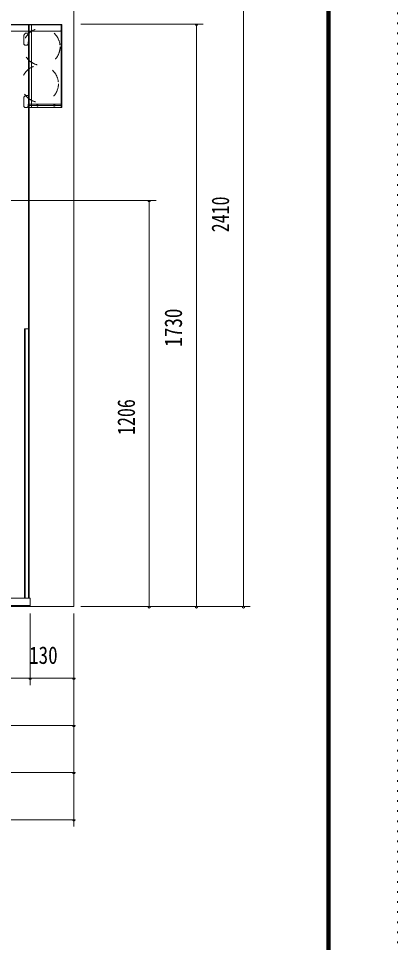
# Model space of a CAD drawing. Units: millimetres, scale not verified. Extents: x -5940 to 5940, y -4200 to 4200.
# Drawn here: x 4813 to 5940, y 57 to 2802 of the extents above; entities that cross this region are included whole.
import ezdxf
from ezdxf.enums import TextEntityAlignment as Align

# ---------------------------------------------------------------- set-up
doc = ezdxf.new("R2010")
doc.units = ezdxf.units.MM
doc.header["$LTSCALE"] = 10
doc.linetypes.add('USER2', pattern=[10, 4, -6])
doc.linetypes.add('USER5', pattern=[3, 0.5, -2.5])
for name, color, linetype, lineweight in [('0-2_2-0BOLD', 3, 'Continuous', 18), ('0-7_F-F', 5, 'Continuous', 18), ('0-8_F-E_J_ADD', 5, 'USER5', 18)]:
    doc.layers.add(name, color=color, linetype=linetype, lineweight=lineweight)
doc.styles.add('ＭＳ ゴシック', font='')
doc.styles.get('ＭＳ ゴシック').set_extended_font_data('MS Gothic')

msp = doc.modelspace()

# ---------------------------------------------------------------- linework, layer by layer
at = {"layer": '0-2_2-0BOLD'}
for p, q in [((5481.79, 1054.88), (5481.79, 3464.88)), ((5361.79, 2784.88), (4997.79, 2784.88)), ((5345.79, 2784.88), (5337.79, 2784.88)), ((5341.79, 1054.88), (5341.79, 2784.88)), ((5221.79, 2260.88), (4032.74, 2260.88)), ((5205.79, 2260.88), (5197.79, 2260.88)), ((5201.79, 1054.88), (5201.79, 2260.88)), ((5501.79, 1054.88), (4997.79, 1054.88)), ((5205.79, 1054.88), (5197.79, 1054.88)), ((5345.79, 1054.88), (5337.79, 1054.88)), ((5485.79, 1054.88), (5477.79, 1054.88)), ((4847.79, 822.13), (4847.79, 1034.88)), ((4977.79, 402.13), (4977.79, 1034.88)), ((4847.79, 842.13), (4497.79, 842.13)), ((4851.78, 842.13), (4843.78, 842.13)), ((4977.79, 842.13), (4847.79, 842.13)), ((4981.78, 842.13), (4973.78, 842.13)), ((4977.79, 702.13), (3627.79, 702.13)), ((4981.78, 702.13), (4973.78, 702.13)), ((4977.79, 562.13), (2794.79, 562.13)), ((4981.78, 562.13), (4973.78, 562.13)), ((4977.79, 422.13), (2565.79, 422.13)), ((4981.78, 422.13), (4973.78, 422.13))]:
    msp.add_line(p, q, dxfattribs=at)
at = {"layer": '0-2_2-0BOLD', "color": 7}
for p, q in [((4714.59, 2784.48), (4941.59, 2784.48)), ((4941.59, 2782.88), (4714.59, 2782.88)), ((4842.29, 2782.88), (4842.29, 1079.88)), ((4844.59, 2782.88), (4844.59, 1079.88)), ((4851.59, 2782.88), (4851.59, 2537.88)), ((4939.29, 2537.88), (4939.29, 2782.88)), ((4941.59, 2784.48), (4941.59, 2537.88)), ((4719.59, 2764.48), (4936.59, 2764.48)), ((4828.59, 2752.88), (4833.59, 2757.88)), ((4833.59, 2757.88), (4844.59, 2757.88)), ((4841.59, 2725.88), (4841.59, 2732.88)), ((4844.59, 2732.88), (4841.59, 2732.88)), ((4828.59, 2567.88), (4833.59, 2572.88)), ((4833.59, 2572.88), (4844.59, 2572.88)), ((4939.29, 2547.88), (4841.59, 2547.88)), ((4841.59, 2540.88), (4841.59, 2547.88)), ((4939.29, 2543.88), (4844.59, 2543.88)), ((4941.59, 2537.88), (4844.59, 2537.88)), ((4869.29, 2540.88), (4869.29, 2547.88)), ((4919.29, 2540.88), (4919.29, 2547.88)), ((4830.79, 1879.88), (4830.79, 1079.88)), ((4842.29, 1879.88), (4830.79, 1879.88)), ((4833.09, 1879.88), (4833.09, 1079.88)), ((4847.79, 1079.88), (4497.79, 1079.88)), ((4847.79, 1054.88), (4847.79, 1079.88)), ((4977.79, 1054.88), (1065.79, 1054.88)), ((4847.79, 1058.08), (4497.79, 1058.08))]:
    msp.add_line(p, q, dxfattribs=at)
for points in [[(4977.79, 1054.88), (4977.79, 3504.88), (1065.79, 3504.88)], [(4831.59, 2722.88), (4828.59, 2725.88), (4828.59, 2752.88)], [(4831.59, 2722.88), (4838.59, 2722.88), (4841.59, 2725.88)], [(4831.59, 2537.88), (4828.59, 2540.88), (4828.59, 2567.88)], [(4831.59, 2537.88), (4838.59, 2537.88), (4841.59, 2540.88)]]:
    msp.add_lwpolyline(points, dxfattribs=at)
at = {"layer": '0-2_2-0BOLD', "linetype": 'USER2'}
for centre in [(4881.59, 2717.88), (4876.59, 2607.88)]:
    msp.add_circle(centre, 55, dxfattribs=at)
at = {"layer": '0-2_2-0BOLD', "color": 7}
for centre in [(4869.29, 2543.88), (4919.29, 2543.88)]:
    msp.add_circle(centre, 2.1, dxfattribs=at)
at = {"layer": '0-2_2-0BOLD'}
for centre in [(5341.79, 2784.88), (5201.79, 2260.88), (5201.79, 1054.88), (5341.79, 1054.88), (5481.79, 1054.88), (4847.78, 842.13), (4977.78, 842.13), (4977.78, 702.13), (4977.78, 562.13), (4977.78, 422.13)]:
    msp.add_arc(centre, 4, 180, 0, dxfattribs=at)
at = {"layer": '0-2_2-0BOLD', "color": 7}
msp.add_arc((4936.59, 2769.48), 5, 270, 0, dxfattribs=at)
at = {"layer": '0-7_F-F'}
for points in [[(5740, 4040), (-5740, 4040), (-5740, -4000), (5740, -4000)], [(5739, 4039), (5739, -3999), (-5739, -3999), (-5739, 4039)], [(5738, 4038), (5738, -3998), (-5738, -3998), (-5738, 4038)], [(5737, 4037), (5737, -3997), (-5737, -3997), (-5737, 4037)], [(5736, 4036), (5736, -3996), (-5736, -3996), (-5736, 4036)], [(5735, 4035), (5735, -3995), (-5735, -3995), (-5735, 4035)], [(5734, 4034), (5734, -3994), (-5734, -3994), (-5734, 4034)], [(5733, 4033), (5733, -3993), (-5733, -3993), (-5733, 4033)], [(5732, 4032), (5732, -3992), (-5732, -3992), (-5732, 4032)], [(5731, 4031), (5731, -3991), (-5731, -3991), (-5731, 4031)], [(5730, 4030), (5730, -3990), (-5730, -3990), (-5730, 4030)]]:
    msp.add_lwpolyline(points, close=True, dxfattribs=at)
at = {"layer": '0-8_F-E_J_ADD'}
msp.add_lwpolyline([(5940, 4200), (5940, -4200), (-5940, -4200), (-5940, 4200)], close=True, dxfattribs=at)

# ---------------------------------------------------------------- texts
at = {"layer": '0-2_2-0BOLD', "color": 7, "style": 'ＭＳ ゴシック'}
for s, width, p in [('2410', 0.75, (5454.68, 2166.88)), ('1730', 0.8, (5314.68, 1826.88)), ('1206', 0.75, (5174.68, 1564.88))]:
    msp.add_text(s, height=52.1, rotation=90, dxfattribs=dict(at, width=width)).set_placement(p, align=Align.BOTTOM_LEFT)
at = {"layer": '0-2_2-0BOLD', "color": 7, "style": 'ＭＳ ゴシック', "width": 0.8}
msp.add_text('130', height=52.1, dxfattribs=at).set_placement((4844.28, 869.23), align=Align.BOTTOM_LEFT)

doc.saveas('drawing.dxf')
